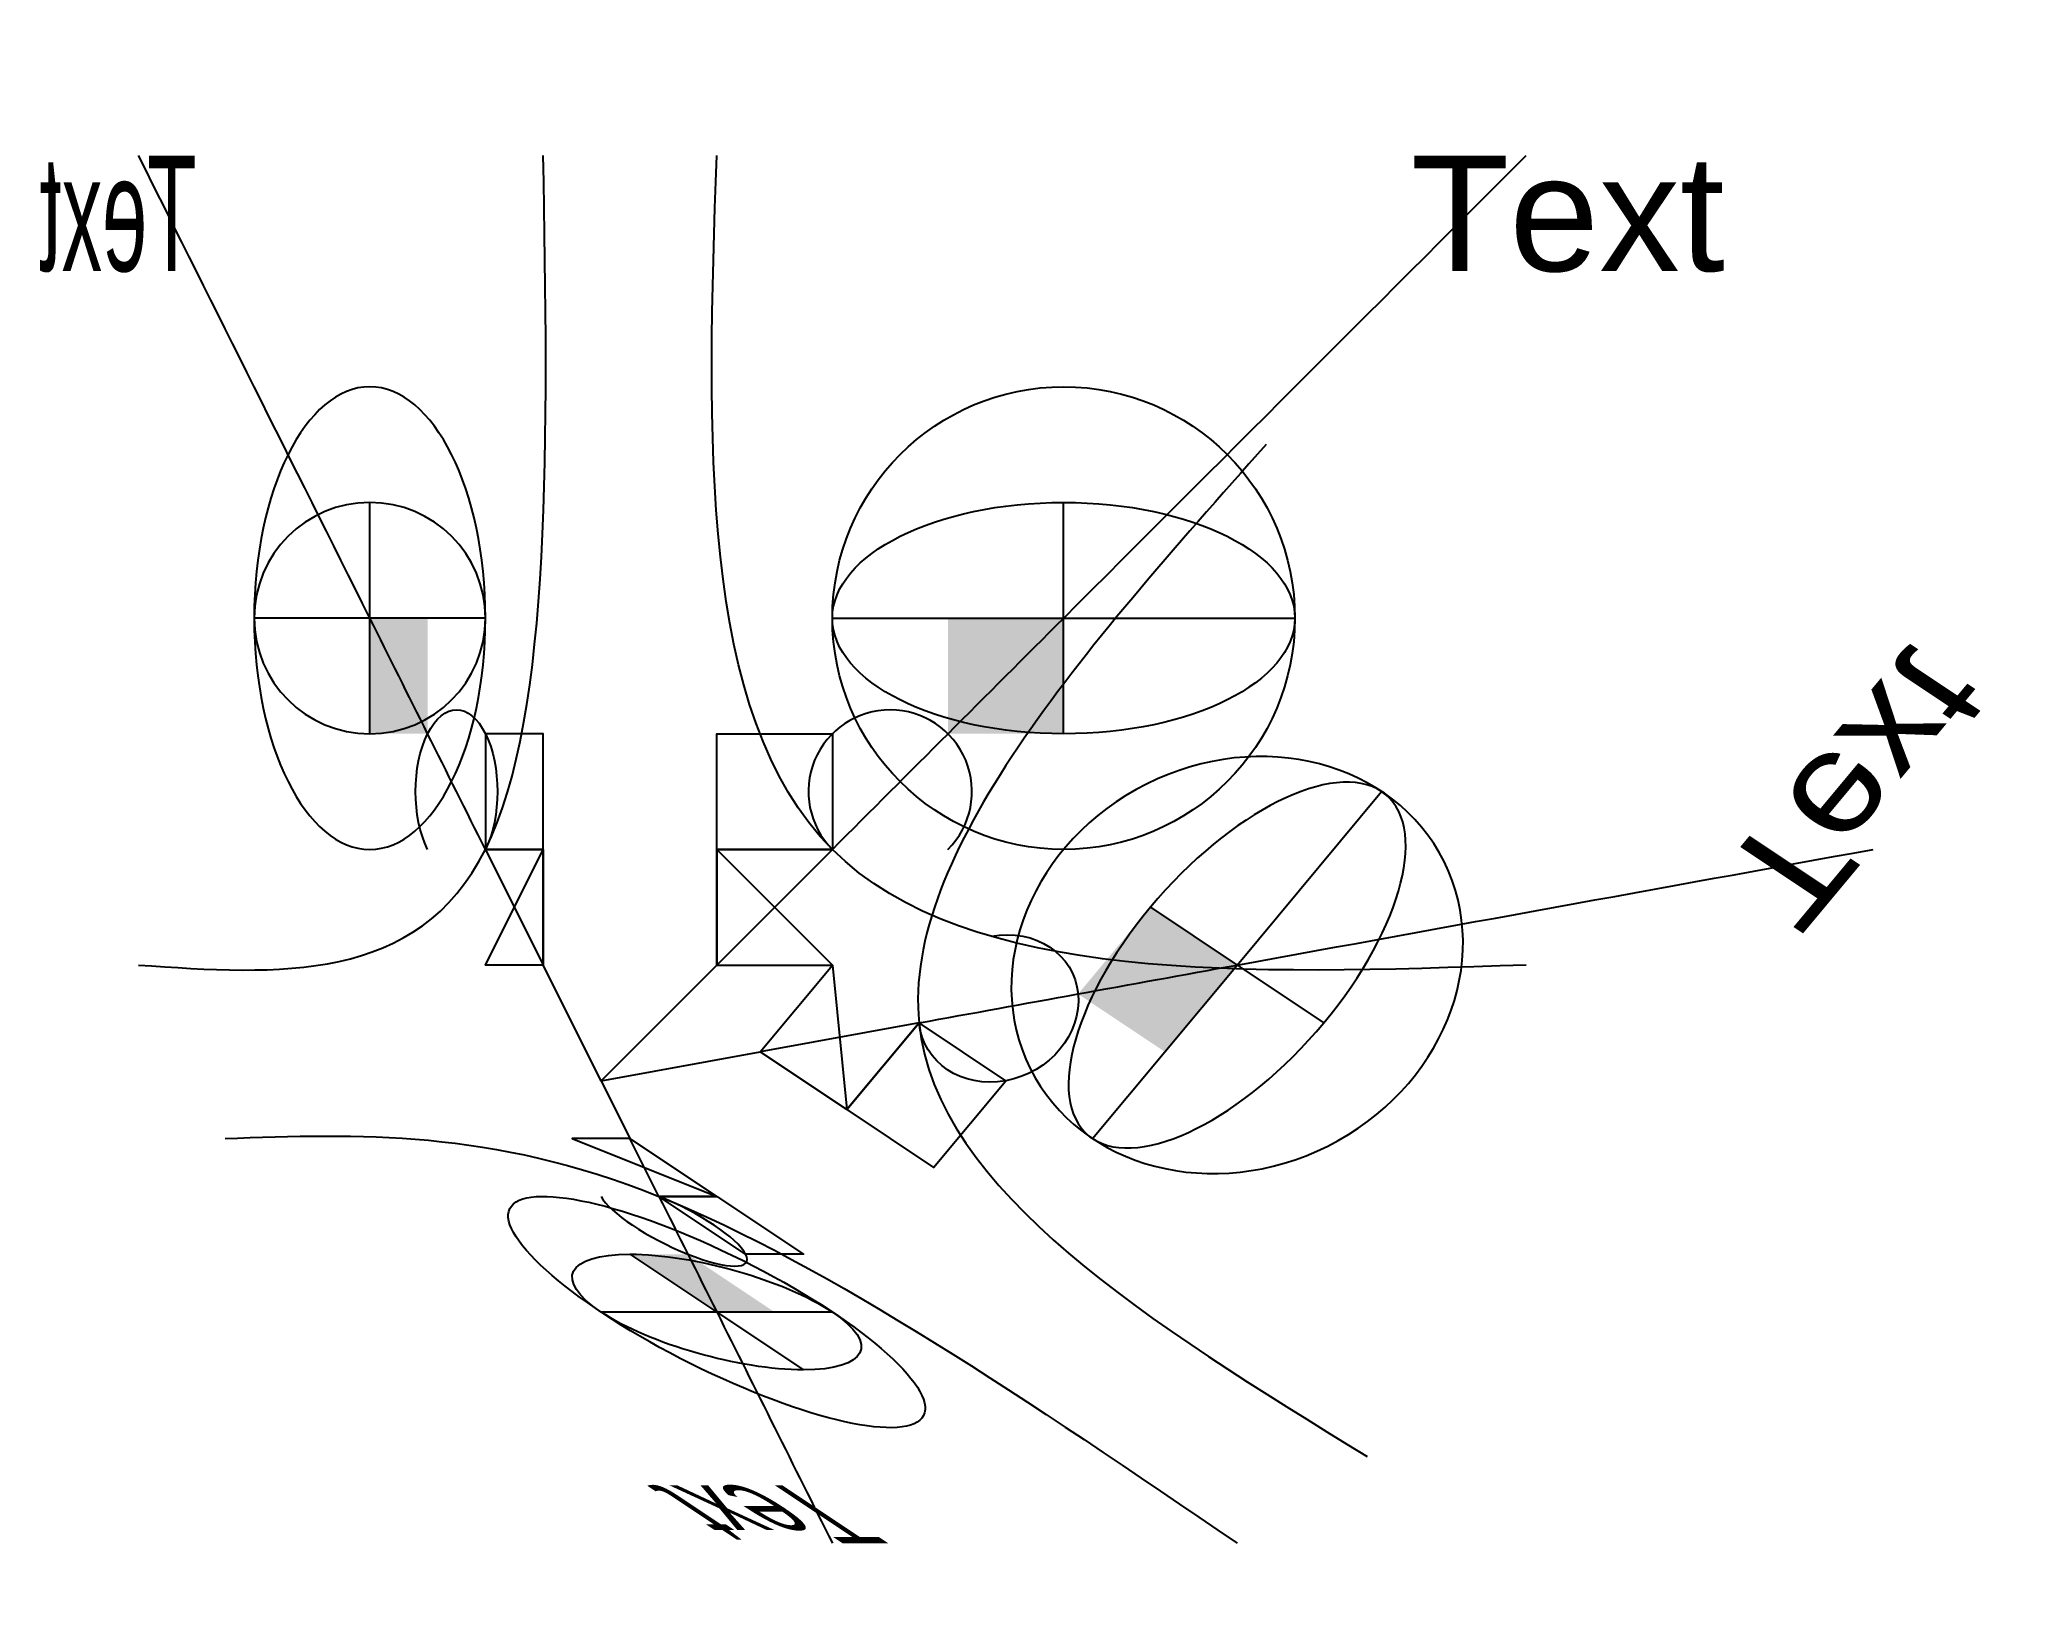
# Model space of a CAD drawing. Header units: millimetres. Extents: x -4.9 to 12.4, y -4.5 to 9.
import ezdxf

# ---------------------------------------------------------------- set-up
doc = ezdxf.new("R2010")
doc.units = ezdxf.units.MM
doc.styles.get("Standard").update_dxf_attribs({"font": 'arial.ttf'})

msp = doc.modelspace()

# ---------------------------------------------------------------- hatches: boundary and pattern name
at = {"extrusion": (0.866025, 0, -0.5)}
h = msp.add_hatch(dxfattribs=at)
h.set_pattern_fill('ANGLE', color=256, style=0)
h.set_pattern_definition([(270, (0, 0), (6.985, -1e-15), [5.08, -1.905]), (0, (0, 0), (2e-15, 6.985), [5.08, -1.905])])
h.paths.add_polyline_path([(8, -8), (8, -9), (9, -9), (9, -8)])
h = msp.add_hatch()
h.set_pattern_fill('ANGLE', color=256, style=0)
h.set_pattern_definition([(0, (0, 0), (0, 6.985), [5.08, -1.905]), (90, (0, 0), (-6.985, 4e-16), [5.08, -1.905])])
h.paths.add_polyline_path([(8, 8), (9, 8), (9, 9), (8, 9)])
at = {"extrusion": (-0.216506, 0.433013, -0.875)}
h = msp.add_hatch(dxfattribs=at)
h.set_pattern_fill('ANGLE', color=256, style=0)
h.set_pattern_definition([(153.435, (0, 0), (-3.1238, -6.2476), [5.08, -1.905]), (243.435, (0, 0), (6.2476, -3.1238), [5.08, -1.905])])
h.paths.add_polyline_path([(-10.733, -3.578), (-11.628, -3.13), (-12.075, -4.025), (-11.18, -4.472)])
at = {"extrusion": (-0.433013, -0.866025, 0.25)}
h = msp.add_hatch(dxfattribs=at)
h.set_pattern_fill('ANGLE', color=256, style=0)
h.set_pattern_definition([(243.435, (0, 0), (6.2476, -3.1238), [5.08, -1.905]), (333.435, (0, 0), (3.1238, 6.2476), [5.08, -1.905])])
h.paths.add_polyline_path([(3.578, -10.733), (3.13, -11.628), (4.025, -12.075), (4.472, -11.18)])

# ---------------------------------------------------------------- linework, layer by layer
at = {"extrusion": (0.866025, 0, -0.5)}
for p, q in [((-2, 4, -3.464), (-2, 5, -3.464)), ((-2, 4, -3.464), (-3, 4, -5.196)), ((-1, 4, -1.732), (-2, 4, -3.464)), ((-2, 3, -3.464), (-2, 4, -3.464)), ((0, 0), (-0.5, 1, -0.866))]:
    msp.add_line(p, q, dxfattribs=at)
for p, q in [((4, 4), (4, 5)), ((2, 4), (4, 4)), ((4, 4), (6, 4)), ((4, 3), (4, 4)), ((0, 0), (1, 1))]:
    msp.add_line(p, q)
at = {"extrusion": (-0.216506, 0.433013, -0.875)}
for p, q in [((5.5, 1, -0.866), (6.75, 2.5, -0.433)), ((4.75, 1.5, -0.433), (5.5, 1, -0.866)), ((4.25, -0.5, -1.299), (5.5, 1, -0.866)), ((5.5, 1, -0.866), (6.25, 0.5, -1.299)), ((0, 0), (1.375, 0.25, -0.217))]:
    msp.add_line(p, q, dxfattribs=at)
at = {"extrusion": (-0.433013, -0.866025, 0.25)}
for p, q in [((0, 0), (0.25, -0.5, -1.299)), ((0.25, -1.5, -4.763), (1, -2, -5.196)), ((1, -2, -5.196), (0, -2, -6.928)), ((2, -2, -3.464), (1, -2, -5.196)), ((1, -2, -5.196), (1.75, -2.5, -5.629))]:
    msp.add_line(p, q, dxfattribs=at)
at = {"extrusion": (0.866025, 0, -0.5)}
msp.add_lwpolyline([(1, -1), (1, -2), (2, -1)], close=True, dxfattribs=at)
msp.add_lwpolyline([(1, 1), (2, 1), (1, 2)], close=True)
at = {"extrusion": (-0.216506, 0.433013, -0.875)}
msp.add_lwpolyline([(-1.342, -0.447), (-2.236, 0), (-1.789, -1.342)], close=True, dxfattribs=at)
at = {"extrusion": (-0.433013, -0.866025, 0.25)}
msp.add_lwpolyline([(0.447, -1.342), (0, -2.236), (1.342, -1.789)], close=True, dxfattribs=at)
for points in [[(-0.5, 1, -0.866), (-0.5, 2, -0.866), (-1, 2, -1.732)], [(1, 1, 0), (1, 2, 0), (2, 2, 0)], [(1.375, 0.25, -0.217), (2.125, -0.25, -0.65), (2.75, 0.5, -0.433)], [(0.25, -0.5, -1.299), (1, -1, -1.732), (0.5, -1, -2.598)]]:
    msp.add_polyline3d(points, close=True)
at = {"extrusion": (0.866025, 0, -0.5)}
msp.add_circle((4, -4), 2, dxfattribs=at)
msp.add_circle((4, 4), 2)
at = {"extrusion": (-0.216506, 0.433013, -0.875)}
msp.add_circle((-5.367, -1.789), 2, dxfattribs=at)
at = {"extrusion": (-0.433013, -0.866025, 0.25)}
msp.add_circle((1.789, -5.367), 2, dxfattribs=at)
at = {"extrusion": (0.866025, 0, -0.5)}
msp.add_arc((2.5, -2.5), 0.707, 225, 135, dxfattribs=at)
msp.add_arc((2.5, 2.5), 0.707, 315, 225)
at = {"extrusion": (-0.216506, 0.433013, -0.875)}
msp.add_arc((-3.354, -1.118), 0.707, 108.4349, 18.4349, dxfattribs=at)
at = {"extrusion": (-0.433013, -0.866025, 0.25)}
msp.add_arc((1.118, -3.354), 0.707, 198.4349, 108.4349, dxfattribs=at)
at = {"extrusion": (0.866025, 0, -0.5)}
msp.add_ellipse((-2, 4, -3.464), major_axis=(1, 0, 1.732), ratio=0.5, dxfattribs=at)
msp.add_ellipse((4, 4), major_axis=(-2, 0), ratio=0.5)
at = {"extrusion": (-0.216506, 0.433013, -0.875)}
msp.add_ellipse((5.5, 1, -0.866), major_axis=(-1.25, -1.5, -0.433), ratio=0.5, dxfattribs=at)
at = {"extrusion": (-0.433013, -0.866025, 0.25)}
msp.add_ellipse((1, -2, -5.196), major_axis=(1, 0, 1.732), ratio=0.5, dxfattribs=at)
at = {"extrusion": (-0.894427, -0.447214, 0)}
for points in [[(-1, 2, -1.732), (-1.333, 2.667, -2.309), (-2.333, 4.667, -4.041), (-3.333, 6.667, -5.774), (-4, 8, -6.928)], [(0.5, -1, -2.598), (0.667, -1.333, -3.464), (1.167, -2.333, -6.062), (1.667, -3.333, -8.66), (2, -4, -10.392)]]:
    msp.add_open_spline(points, degree=3, knots=[0, 0, 0, 0, 2.828427, 8.485281, 8.485281, 8.485281, 8.485281], dxfattribs=at)
at = {"extrusion": (-0.866025, -3e-16, 0.5)}
msp.add_open_spline([(-4, 1, -6.928), (-2.792, 0.917, -4.835), (-0.375, 0.75, -0.65), (-0.458, 5.583, -0.794), (-0.5, 8, -0.866)], degree=3, dxfattribs=at)
msp.add_open_spline([(8, 1), (5.583, 0.917), (0.75, 0.75), (0.917, 5.583), (1, 8)], degree=3)
msp.add_open_spline([(2, 2), (2.667, 2.667), (4.667, 4.667), (6.667, 6.667), (8, 8)], degree=3, knots=[0, 0, 0, 0, 2.828427, 8.485281, 8.485281, 8.485281, 8.485281])
at = {"extrusion": (0.216506, -0.433013, 0.875)}
msp.add_open_spline([(5.75, 5.5, 1.299), (4.177, 3.729, 0.812), (1.031, 0.188, -0.162), (4.76, -2.104, -2.219), (6.625, -3.25, -3.248)], degree=3, dxfattribs=at)
at = {"extrusion": (0.178885, -0.98387, 0)}
msp.add_open_spline([(2.75, 0.5, -0.433), (3.667, 0.667, -0.577), (6.417, 1.167, -1.01), (9.167, 1.667, -1.443), (11, 2, -1.732)], degree=3, knots=[0, 0, 0, 0, 2.828427, 8.485281, 8.485281, 8.485281, 8.485281], dxfattribs=at)
at = {"extrusion": (0.433013, 0.866025, -0.25)}
msp.add_open_spline([(-3.25, -0.5, -7.361), (-2.104, -0.458, -5.232), (0.188, -0.375, -0.974), (3.729, -2.792, -3.212), (5.5, -4, -4.33)], degree=3, dxfattribs=at)
at = {"extrusion": (0.866025, 0, -0.5)}
msp.add_point((-2, 4, -3.464), dxfattribs=at)
msp.add_point((4, 4))
at = {"extrusion": (-0.216506, 0.433013, -0.875)}
msp.add_point((5.5, 1, -0.866), dxfattribs=at)
at = {"extrusion": (-0.433013, -0.866025, 0.25)}
msp.add_point((1, -2, -5.196), dxfattribs=at)
at = {"extrusion": (0.866025, 0, -0.5)}
msp.add_solid([(4, -3), (4, -4), (3, -3), (3, -4)], dxfattribs=at)
msp.add_solid([(3, 4), (4, 4), (3, 3), (4, 3)])
at = {"extrusion": (-0.216506, 0.433013, -0.875)}
msp.add_solid([(-4.472, -2.236), (-5.367, -1.789), (-4.025, -1.342), (-4.919, -0.894)], dxfattribs=at)
at = {"extrusion": (-0.433013, -0.866025, 0.25)}
msp.add_solid([(2.236, -4.472), (1.789, -5.367), (1.342, -4.025), (0.894, -4.919)], dxfattribs=at)
for points in [[(-0.5, 2, -0.866), (-0.5, 3, -0.866), (-1, 3, -1.732), (-1, 2, -1.732)], [(1, 2), (1, 3), (2, 3), (2, 2)], [(2.125, -0.25, -0.65), (2.875, -0.75, -1.083), (3.5, 0, -0.866), (2.75, 0.5, -0.433)], [(1, -1, -1.732), (1.75, -1.5, -2.165), (1.25, -1.5, -3.031), (0.5, -1, -2.598)]]:
    msp.add_3dface(points)

# ---------------------------------------------------------------- texts
at = {"extrusion": (0.866025, 0, -0.5)}
msp.add_text('Text', height=1, rotation=270, dxfattribs=at).set_placement((7, -7))
msp.add_text('Text', height=1).set_placement((7, 7))
at = {"extrusion": (-0.216506, 0.433013, -0.875)}
msp.add_text('Text', height=1, rotation=153.4349, dxfattribs=at).set_placement((-9.391, -3.13))
at = {"extrusion": (-0.433013, -0.866025, 0.25)}
msp.add_text('Text', height=1, rotation=243.4349, dxfattribs=at).set_placement((3.13, -9.391))

doc.saveas('drawing.dxf')
